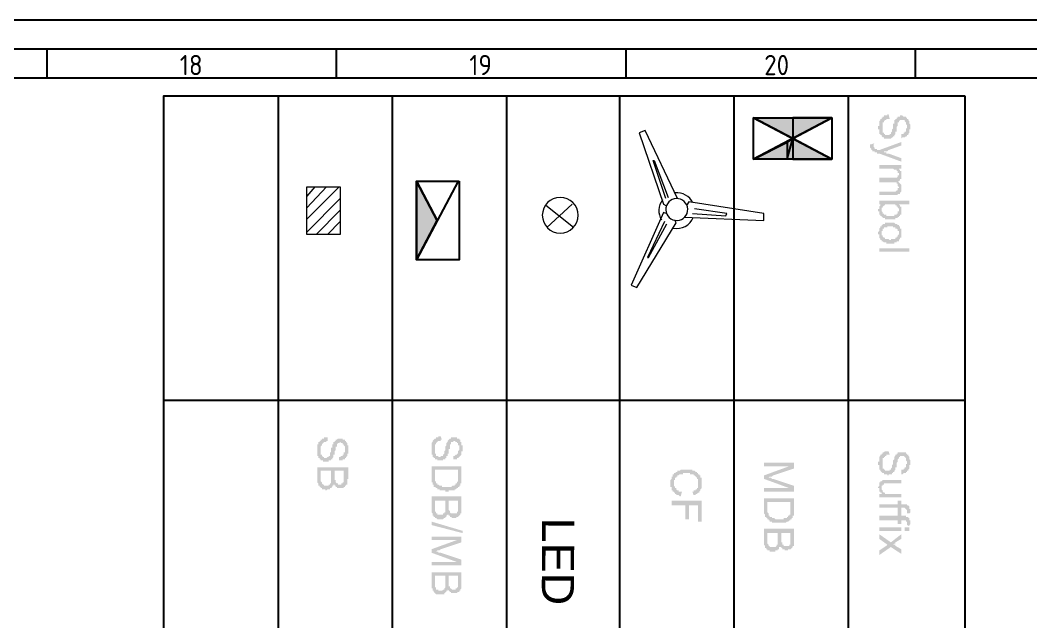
# Model space of a CAD drawing. Header units: millimetres. Extents: x 0 to 1189, y 5 to 846.
# Drawn here: x 839.9 to 1014.5, y 742 to 845.9 of the extents above; entities that cross this region are included whole.
import ezdxf

# ---------------------------------------------------------------- set-up
doc = ezdxf.new("R2010")
doc.units = ezdxf.units.MM
doc.header["$LTSCALE"] = 12
doc.layers.add('035', color=5, linetype='Continuous')
doc.layers.add('07', color=7, linetype='Continuous')
doc.styles.add('Arial$001H0', font='arial.ttf')
doc.styles.add('ISO Proportional', font='isocp.shx')

# ---------------------------------------------------------------- blocks, each defined once
blk = doc.blocks.new('IEC_border_a0')
at = {"layer": '035'}
for p, q in [((1189, 841), (0, 841)), ((844.5, 836), (844.5, 831)), ((894.5, 836), (894.5, 831)), ((944.5, 836), (944.5, 831)), ((994.5, 836), (994.5, 831))]:
    blk.add_line(p, q, dxfattribs=at)
blk.add_lwpolyline([(10, 10), (1179, 10), (1179, 831), (10, 831)], close=True, dxfattribs=at)
at = {"layer": '07'}
blk.add_lwpolyline([(5, 5), (1184, 5), (1184, 836), (5, 836)], close=True, dxfattribs=at)
at = {"layer": '035', "style": 'ISO Proportional'}
for s, p in [('18', (867.49, 831.5)), ('19', (917.49, 831.5)), ('20', (968.42, 831.5))]:
    blk.add_text(s, height=3.5, dxfattribs=at).set_placement(p)

msp = doc.modelspace()

# ---------------------------------------------------------------- hatches: boundary and pattern name
at = {"true_color": 0x000007}
h = msp.add_hatch(color=7, dxfattribs=at)
h.paths.add_polyline_path([(973.35, 829.08), (973.35, 825.49), (980.13, 829.08)])
h.paths.add_polyline_path([(973.35, 825.49), (980.13, 829.08), (973.35, 829.08)])
h.paths.add_polyline_path([(980.13, 829.08), (973.35, 829.08), (973.35, 825.49)])
h.paths.add_polyline_path([(973.35, 829.08), (973.35, 825.49), (966.57, 829.08)])
h.paths.add_polyline_path([(973.35, 825.49), (966.57, 829.08), (973.35, 829.08)])
h.paths.add_polyline_path([(966.57, 829.08), (973.35, 829.08), (973.35, 825.49)])
for points in [[(989.9, 829.68), (990.1, 828.88), (989.9, 828.88), (989.7, 828.88), (989.5, 828.88), (989.5, 828.68), (989.3, 828.68), (989.1, 828.48), (989.1, 828.28), (988.9, 828.28), (988.9, 828.08), (988.9, 827.88), (988.9, 827.68), (988.9, 827.48), (988.9, 827.28), (988.9, 827.08), (988.9, 826.89), (988.9, 826.69), (988.9, 826.49), (989.1, 826.49), (989.1, 826.29), (989.3, 826.29), (989.3, 826.09), (989.5, 826.09), (989.7, 826.09), (989.9, 826.09), (990.1, 826.09), (990.1, 826.29), (990.3, 826.29), (990.3, 826.49), (990.5, 826.69), (990.5, 826.89), (990.5, 827.08), (990.69, 827.28), (990.69, 827.48), (990.69, 827.68), (990.69, 827.88), (990.69, 828.08), (990.89, 828.08), (990.89, 828.28), (990.89, 828.48), (990.89, 828.68), (991.09, 828.68), (991.09, 828.88), (991.29, 828.88), (991.29, 829.08), (991.49, 829.08), (991.49, 829.28), (991.69, 829.28), (991.89, 829.28), (991.89, 829.48), (992.09, 829.48), (992.29, 829.48), (992.49, 829.28), (992.69, 829.28), (992.89, 829.28), (992.89, 829.08), (993.09, 829.08), (993.09, 828.88), (993.29, 828.88), (993.29, 828.68), (993.49, 828.48), (993.49, 828.28), (993.49, 828.08), (993.68, 827.88), (993.68, 827.68), (993.68, 827.48), (993.68, 827.28), (993.68, 827.08), (993.49, 827.08), (993.49, 826.89), (993.49, 826.69), (993.49, 826.49), (993.29, 826.29), (993.29, 826.09), (993.09, 826.09), (993.09, 825.89), (992.89, 825.89), (992.69, 825.69), (992.49, 825.69), (992.29, 825.69), (992.09, 825.49), (992.09, 826.29), (992.29, 826.29), (992.49, 826.29), (992.49, 826.49), (992.69, 826.49), (992.69, 826.69), (992.89, 826.69), (992.89, 826.89), (992.89, 827.08), (992.89, 827.28), (993.09, 827.28), (993.09, 827.48), (993.09, 827.68), (993.09, 827.88), (992.89, 827.88), (992.89, 828.08), (992.89, 828.28), (992.69, 828.48), (992.69, 828.68), (992.49, 828.68), (992.29, 828.68), (992.09, 828.68), (991.89, 828.68), (991.69, 828.48), (991.69, 828.28), (991.49, 828.28), (991.49, 828.08), (991.49, 827.88), (991.49, 827.68), (991.29, 827.48), (991.29, 827.28), (991.29, 827.08), (991.29, 826.89), (991.29, 826.69), (991.09, 826.69), (991.09, 826.49), (991.09, 826.29), (990.89, 826.09), (990.89, 825.89), (990.69, 825.89), (990.69, 825.69), (990.5, 825.69), (990.3, 825.49), (990.1, 825.49), (989.9, 825.49), (989.7, 825.49), (989.5, 825.49), (989.3, 825.49), (989.1, 825.49), (989.1, 825.69), (988.9, 825.69), (988.7, 825.89), (988.7, 826.09), (988.5, 826.09), (988.5, 826.29), (988.3, 826.29), (988.3, 826.49), (988.3, 826.69), (988.3, 826.89), (988.3, 827.08), (988.1, 827.08), (988.1, 827.28), (988.1, 827.48), (988.1, 827.68), (988.3, 827.68), (988.3, 827.88), (988.3, 828.08), (988.3, 828.28), (988.3, 828.48), (988.5, 828.68), (988.5, 828.88), (988.7, 828.88), (988.7, 829.08), (988.9, 829.08), (988.9, 829.28), (989.1, 829.28), (989.1, 829.48), (989.3, 829.48), (989.5, 829.48), (989.7, 829.48), (989.7, 829.68)], [(973.35, 825.49), (973.35, 821.9), (972.36, 821.9)], [(980.13, 821.9), (973.35, 825.49), (973.35, 821.9)], [(986.91, 824.49), (987.51, 824.69), (987.31, 824.49), (987.31, 824.29), (987.31, 824.09), (987.51, 823.9), (987.51, 823.7), (987.7, 823.7), (987.9, 823.7), (987.9, 823.5), (988.1, 823.5), (988.3, 823.5), (992.09, 824.89), (992.09, 824.29), (989.9, 823.5), (989.7, 823.3), (989.5, 823.3), (989.3, 823.3), (989.1, 823.3), (989.1, 823.1), (988.9, 823.1), (989.1, 823.1), (989.3, 823.1), (989.5, 823.1), (989.5, 822.9), (989.7, 822.9), (989.9, 822.9), (992.09, 822.1), (992.09, 821.5), (988.3, 822.9), (988.1, 822.9), (987.9, 822.9), (987.9, 823.1), (987.7, 823.1), (987.51, 823.1), (987.51, 823.3), (987.31, 823.3), (987.11, 823.3), (987.11, 823.5), (986.91, 823.5), (986.91, 823.7), (986.71, 823.9), (986.71, 824.09), (986.71, 824.29), (986.71, 824.49)], [(988.3, 820.91), (992.09, 820.91), (992.09, 820.31), (991.49, 820.31), (991.69, 820.31), (991.69, 820.11), (991.89, 820.11), (991.89, 819.91), (992.09, 819.91), (992.09, 819.71), (992.09, 819.51), (992.09, 819.31), (992.09, 819.11), (992.09, 818.91), (992.09, 818.71), (992.09, 818.51), (991.89, 818.51), (991.89, 818.31), (991.69, 818.11), (991.49, 818.11), (991.69, 817.91), (991.89, 817.72), (992.09, 817.52), (992.09, 817.32), (992.09, 817.12), (992.09, 816.92), (992.09, 816.72), (992.09, 816.52), (992.09, 816.32), (991.89, 816.12), (991.89, 815.92), (991.69, 815.92), (991.49, 815.92), (991.49, 815.72), (991.29, 815.72), (991.09, 815.72), (990.89, 815.72), (988.3, 815.72), (988.3, 816.32), (990.69, 816.32), (990.89, 816.32), (991.09, 816.32), (991.29, 816.52), (991.49, 816.52), (991.49, 816.72), (991.49, 816.92), (991.69, 816.92), (991.69, 817.12), (991.49, 817.32), (991.49, 817.52), (991.49, 817.72), (991.29, 817.72), (991.29, 817.91), (991.09, 817.91), (990.89, 817.91), (990.69, 817.91), (990.5, 817.91), (988.3, 817.91), (988.3, 818.71), (990.69, 818.71), (990.89, 818.71), (991.09, 818.71), (991.29, 818.71), (991.49, 818.91), (991.49, 819.11), (991.69, 819.11), (991.69, 819.31), (991.69, 819.51), (991.49, 819.51), (991.49, 819.71), (991.49, 819.91), (991.29, 819.91), (991.29, 820.11), (991.09, 820.11), (990.89, 820.11), (990.69, 820.31), (990.5, 820.31), (990.3, 820.31), (988.3, 820.31)], [(911.96, 811.34), (908.37, 818.11), (908.37, 804.56)], [(988.3, 806.55), (993.49, 806.55), (993.49, 805.95), (988.3, 805.95)], [(893.02, 773.86), (893.02, 773.26), (892.82, 773.26), (892.82, 773.06), (892.62, 773.06), (892.42, 773.06), (892.22, 772.86), (892.02, 772.67), (892.02, 772.47), (891.82, 772.27), (891.82, 772.07), (891.82, 771.87), (891.82, 771.67), (891.82, 771.47), (891.82, 771.27), (891.82, 771.07), (891.82, 770.87), (892.02, 770.87), (892.02, 770.67), (892.22, 770.47), (892.42, 770.47), (892.42, 770.27), (892.62, 770.27), (892.82, 770.27), (893.02, 770.47), (893.22, 770.47), (893.22, 770.67), (893.42, 770.67), (893.42, 770.87), (893.42, 771.07), (893.42, 771.27), (893.62, 771.27), (893.62, 771.47), (893.62, 771.67), (893.62, 771.87), (893.62, 772.07), (893.82, 772.07), (893.82, 772.27), (893.82, 772.47), (893.82, 772.67), (894.02, 772.67), (894.02, 772.86), (894.02, 773.06), (894.21, 773.06), (894.21, 773.26), (894.41, 773.26), (894.41, 773.46), (894.61, 773.46), (894.81, 773.66), (895.01, 773.66), (895.21, 773.66), (895.41, 773.66), (895.61, 773.66), (895.61, 773.46), (895.81, 773.46), (896.01, 773.46), (896.01, 773.26), (896.21, 773.26), (896.21, 773.06), (896.41, 772.86), (896.41, 772.67), (896.41, 772.47), (896.61, 772.47), (896.61, 772.27), (896.61, 772.07), (896.61, 771.87), (896.61, 771.67), (896.61, 771.47), (896.61, 771.27), (896.61, 771.07), (896.41, 771.07), (896.41, 770.87), (896.41, 770.67), (896.21, 770.47), (896.21, 770.27), (896.01, 770.27), (896.01, 770.07), (895.81, 770.07), (895.61, 770.07), (895.61, 769.87), (895.41, 769.87), (895.21, 769.87), (895.01, 769.87), (895.01, 770.47), (895.21, 770.47), (895.41, 770.67), (895.61, 770.67), (895.61, 770.87), (895.81, 770.87), (895.81, 771.07), (895.81, 771.27), (896.01, 771.27), (896.01, 771.47), (896.01, 771.67), (896.01, 771.87), (896.01, 772.07), (896.01, 772.27), (895.81, 772.47), (895.81, 772.67), (895.61, 772.67), (895.61, 772.86), (895.41, 772.86), (895.21, 773.06), (895.01, 772.86), (894.81, 772.86), (894.61, 772.67), (894.61, 772.47), (894.61, 772.27), (894.41, 772.27), (894.41, 772.07), (894.41, 771.87), (894.41, 771.67), (894.21, 771.47), (894.21, 771.27), (894.21, 771.07), (894.21, 770.87), (894.02, 770.87), (894.02, 770.67), (894.02, 770.47), (893.82, 770.27), (893.82, 770.07), (893.62, 770.07), (893.62, 769.87), (893.42, 769.87), (893.22, 769.87), (893.22, 769.68), (893.02, 769.68), (892.82, 769.68), (892.62, 769.68), (892.42, 769.68), (892.22, 769.68), (892.22, 769.87), (892.02, 769.87), (891.82, 769.87), (891.82, 770.07), (891.62, 770.07), (891.62, 770.27), (891.42, 770.27), (891.42, 770.47), (891.42, 770.67), (891.22, 770.67), (891.22, 770.87), (891.22, 771.07), (891.22, 771.27), (891.22, 771.47), (891.22, 771.67), (891.22, 771.87), (891.22, 772.07), (891.22, 772.27), (891.22, 772.47), (891.22, 772.67), (891.42, 772.67), (891.42, 772.86), (891.42, 773.06), (891.62, 773.06), (891.62, 773.26), (891.82, 773.26), (891.82, 773.46), (892.02, 773.46), (892.02, 773.66), (892.22, 773.66), (892.42, 773.66), (892.42, 773.86), (892.62, 773.86), (892.82, 773.86)], [(912.55, 774.06), (912.75, 773.46), (912.55, 773.46), (912.55, 773.26), (912.35, 773.26), (912.16, 773.26), (911.96, 773.06), (911.76, 772.86), (911.76, 772.67), (911.56, 772.67), (911.56, 772.47), (911.56, 772.27), (911.56, 772.07), (911.56, 771.87), (911.56, 771.67), (911.56, 771.47), (911.56, 771.27), (911.56, 771.07), (911.76, 771.07), (911.76, 770.87), (911.76, 770.67), (911.96, 770.67), (912.16, 770.67), (912.16, 770.47), (912.35, 770.47), (912.55, 770.47), (912.55, 770.67), (912.75, 770.67), (912.95, 770.67), (912.95, 770.87), (913.15, 771.07), (913.15, 771.27), (913.15, 771.47), (913.35, 771.67), (913.35, 771.87), (913.35, 772.07), (913.35, 772.27), (913.55, 772.47), (913.55, 772.67), (913.55, 772.86), (913.75, 773.06), (913.75, 773.26), (913.95, 773.46), (914.15, 773.66), (914.35, 773.66), (914.35, 773.86), (914.55, 773.86), (914.75, 773.86), (914.95, 773.86), (915.15, 773.86), (915.34, 773.86), (915.34, 773.66), (915.54, 773.66), (915.74, 773.66), (915.74, 773.46), (915.94, 773.46), (915.94, 773.26), (915.94, 773.06), (916.14, 773.06), (916.14, 772.86), (916.14, 772.67), (916.14, 772.47), (916.34, 772.47), (916.34, 772.27), (916.34, 772.07), (916.34, 771.87), (916.34, 771.67), (916.34, 771.47), (916.14, 771.47), (916.14, 771.27), (916.14, 771.07), (916.14, 770.87), (915.94, 770.67), (915.74, 770.47), (915.54, 770.27), (915.34, 770.27), (915.34, 770.07), (915.15, 770.07), (914.95, 770.07), (914.75, 770.07), (914.75, 770.67), (914.95, 770.67), (915.15, 770.87), (915.34, 770.87), (915.34, 771.07), (915.54, 771.07), (915.54, 771.27), (915.54, 771.47), (915.74, 771.67), (915.74, 771.87), (915.74, 772.07), (915.74, 772.27), (915.74, 772.47), (915.54, 772.47), (915.54, 772.67), (915.54, 772.86), (915.34, 772.86), (915.34, 773.06), (915.15, 773.06), (914.95, 773.26), (914.75, 773.26), (914.75, 773.06), (914.55, 773.06), (914.35, 773.06), (914.35, 772.86), (914.35, 772.67), (914.15, 772.67), (914.15, 772.47), (914.15, 772.27), (914.15, 772.07), (914.15, 771.87), (913.95, 771.87), (913.95, 771.67), (913.95, 771.47), (913.95, 771.27), (913.95, 771.07), (913.75, 771.07), (913.75, 770.87), (913.75, 770.67), (913.55, 770.67), (913.55, 770.47), (913.55, 770.27), (913.35, 770.27), (913.35, 770.07), (913.15, 770.07), (912.95, 770.07), (912.95, 769.87), (912.75, 769.87), (912.55, 769.87), (912.35, 769.87), (912.16, 769.87), (911.96, 769.87), (911.96, 770.07), (911.76, 770.07), (911.56, 770.07), (911.56, 770.27), (911.36, 770.27), (911.36, 770.47), (911.16, 770.47), (911.16, 770.67), (911.16, 770.87), (910.96, 770.87), (910.96, 771.07), (910.96, 771.27), (910.96, 771.47), (910.96, 771.67), (910.96, 771.87), (910.96, 772.07), (910.96, 772.27), (910.96, 772.47), (910.96, 772.67), (910.96, 772.86), (911.16, 773.06), (911.16, 773.26), (911.36, 773.46), (911.56, 773.66), (911.76, 773.66), (911.76, 773.86), (911.96, 773.86), (912.16, 773.86), (912.16, 774.06), (912.35, 774.06)], [(989.9, 771.47), (990.1, 770.87), (989.9, 770.87), (989.7, 770.87), (989.5, 770.87), (989.5, 770.67), (989.3, 770.67), (989.3, 770.47), (989.1, 770.47), (989.1, 770.27), (988.9, 770.27), (988.9, 770.07), (988.9, 769.87), (988.9, 769.68), (988.9, 769.48), (988.9, 769.28), (988.9, 769.08), (988.9, 768.88), (988.9, 768.68), (988.9, 768.48), (989.1, 768.48), (989.1, 768.28), (989.3, 768.28), (989.3, 768.08), (989.5, 768.08), (989.7, 768.08), (989.9, 768.08), (990.1, 768.08), (990.1, 768.28), (990.3, 768.28), (990.3, 768.48), (990.5, 768.68), (990.5, 768.88), (990.5, 769.08), (990.69, 769.28), (990.69, 769.48), (990.69, 769.68), (990.69, 769.87), (990.89, 770.07), (990.89, 770.27), (990.89, 770.47), (991.09, 770.67), (991.09, 770.87), (991.29, 770.87), (991.29, 771.07), (991.49, 771.07), (991.49, 771.27), (991.69, 771.27), (991.89, 771.27), (992.09, 771.27), (992.29, 771.27), (992.49, 771.27), (992.69, 771.27), (992.89, 771.27), (992.89, 771.07), (993.09, 771.07), (993.09, 770.87), (993.29, 770.87), (993.29, 770.67), (993.49, 770.47), (993.49, 770.27), (993.49, 770.07), (993.68, 769.87), (993.68, 769.68), (993.68, 769.48), (993.68, 769.28), (993.68, 769.08), (993.49, 769.08), (993.49, 768.88), (993.49, 768.68), (993.49, 768.48), (993.29, 768.28), (993.29, 768.08), (993.09, 768.08), (993.09, 767.88), (992.89, 767.88), (992.89, 767.68), (992.69, 767.68), (992.49, 767.68), (992.29, 767.48), (992.09, 767.48), (992.09, 768.28), (992.29, 768.28), (992.49, 768.28), (992.49, 768.48), (992.69, 768.48), (992.69, 768.68), (992.89, 768.68), (992.89, 768.88), (992.89, 769.08), (992.89, 769.28), (993.09, 769.28), (993.09, 769.48), (993.09, 769.68), (992.89, 769.87), (992.89, 770.07), (992.89, 770.27), (992.69, 770.47), (992.49, 770.67), (992.29, 770.67), (992.09, 770.67), (991.89, 770.67), (991.89, 770.47), (991.69, 770.47), (991.69, 770.27), (991.49, 770.07), (991.49, 769.87), (991.49, 769.68), (991.29, 769.48), (991.29, 769.28), (991.29, 769.08), (991.29, 768.88), (991.29, 768.68), (991.09, 768.68), (991.09, 768.48), (991.09, 768.28), (990.89, 768.08), (990.89, 767.88), (990.69, 767.88), (990.69, 767.68), (990.5, 767.68), (990.5, 767.48), (990.3, 767.48), (990.1, 767.48), (989.9, 767.48), (989.9, 767.28), (989.7, 767.28), (989.7, 767.48), (989.5, 767.48), (989.3, 767.48), (989.1, 767.48), (989.1, 767.68), (988.9, 767.68), (988.7, 767.88), (988.5, 768.08), (988.5, 768.28), (988.3, 768.28), (988.3, 768.48), (988.3, 768.68), (988.3, 768.88), (988.3, 769.08), (988.1, 769.08), (988.1, 769.28), (988.1, 769.48), (988.1, 769.68), (988.3, 769.68), (988.3, 769.87), (988.3, 770.07), (988.3, 770.27), (988.3, 770.47), (988.5, 770.67), (988.5, 770.87), (988.7, 770.87), (988.7, 771.07), (988.9, 771.07), (988.9, 771.27), (989.1, 771.27), (989.3, 771.47), (989.5, 771.47), (989.7, 771.47)], [(954.22, 764.49), (954.02, 763.7), (953.82, 763.7), (953.62, 763.89), (953.42, 763.89), (953.22, 763.89), (953.22, 764.09), (953.02, 764.09), (953.02, 764.29), (952.82, 764.29), (952.82, 764.49), (952.62, 764.49), (952.62, 764.69), (952.42, 764.69), (952.42, 764.89), (952.42, 765.09), (952.42, 765.29), (952.22, 765.29), (952.22, 765.49), (952.22, 765.69), (952.22, 765.89), (952.22, 766.09), (952.22, 766.29), (952.22, 766.49), (952.42, 766.69), (952.42, 766.88), (952.42, 767.08), (952.62, 767.08), (952.62, 767.28), (952.62, 767.48), (952.82, 767.48), (952.82, 767.68), (953.02, 767.68), (953.22, 767.88), (953.42, 767.88), (953.42, 768.08), (953.62, 768.08), (953.82, 768.08), (954.02, 768.28), (954.22, 768.28), (954.41, 768.28), (954.61, 768.28), (954.81, 768.28), (955.01, 768.28), (955.21, 768.28), (955.41, 768.28), (955.61, 768.28), (955.81, 768.28), (956.01, 768.28), (956.01, 768.08), (956.21, 768.08), (956.41, 768.08), (956.61, 767.88), (956.81, 767.88), (956.81, 767.68), (957.01, 767.68), (957.01, 767.48), (957.21, 767.48), (957.21, 767.28), (957.41, 767.28), (957.41, 767.08), (957.41, 766.88), (957.6, 766.88), (957.6, 766.69), (957.6, 766.49), (957.6, 766.29), (957.6, 766.09), (957.6, 765.89), (957.6, 765.69), (957.6, 765.49), (957.6, 765.29), (957.6, 765.09), (957.41, 764.89), (957.41, 764.69), (957.21, 764.49), (957.21, 764.29), (957.01, 764.29), (956.81, 764.09), (956.61, 764.09), (956.61, 763.89), (956.41, 763.89), (956.21, 763.89), (956.01, 764.49), (956.21, 764.49), (956.21, 764.69), (956.41, 764.69), (956.61, 764.69), (956.61, 764.89), (956.81, 764.89), (956.81, 765.09), (957.01, 765.09), (957.01, 765.29), (957.01, 765.49), (957.01, 765.69), (957.01, 765.89), (957.01, 766.09), (957.01, 766.29), (957.01, 766.49), (957.01, 766.69), (956.81, 766.69), (956.81, 766.88), (956.61, 767.08), (956.41, 767.28), (956.21, 767.28), (956.21, 767.48), (956.01, 767.48), (955.81, 767.48), (955.61, 767.48), (955.61, 767.68), (955.41, 767.68), (955.21, 767.68), (955.01, 767.68), (954.81, 767.68), (954.61, 767.68), (954.41, 767.68), (954.41, 767.48), (954.22, 767.48), (954.02, 767.48), (953.82, 767.48), (953.62, 767.28), (953.42, 767.28), (953.42, 767.08), (953.22, 767.08), (953.22, 766.88), (953.02, 766.88), (953.02, 766.69), (953.02, 766.49), (952.82, 766.49), (952.82, 766.29), (952.82, 766.09), (952.82, 765.89), (952.82, 765.69), (952.82, 765.49), (953.02, 765.29), (953.02, 765.09), (953.22, 765.09), (953.22, 764.89), (953.42, 764.69), (953.62, 764.69), (953.62, 764.49), (953.82, 764.49), (954.02, 764.49)], [(968.37, 769.48), (973.55, 769.48), (973.55, 768.48), (969.96, 767.28), (969.76, 767.08), (969.56, 767.08), (969.37, 767.08), (969.17, 766.88), (969.37, 766.88), (969.56, 766.88), (969.76, 766.69), (969.96, 766.69), (973.55, 765.49), (973.55, 764.49), (968.37, 764.49), (968.37, 765.09), (972.75, 765.09), (968.37, 766.69), (968.37, 767.28), (972.75, 768.88), (968.37, 768.88)], [(988.3, 764.09), (988.9, 764.09), (988.7, 764.09), (988.7, 764.29), (988.5, 764.29), (988.5, 764.49), (988.3, 764.49), (988.3, 764.69), (988.3, 764.89), (988.3, 765.09), (988.1, 765.09), (988.1, 765.29), (988.3, 765.49), (988.3, 765.69), (988.3, 765.89), (988.3, 766.09), (988.5, 766.09), (988.5, 766.29), (988.7, 766.29), (988.9, 766.49), (989.1, 766.49), (989.3, 766.49), (989.5, 766.49), (989.7, 766.49), (992.09, 766.49), (992.09, 765.89), (989.9, 765.89), (989.7, 765.89), (989.5, 765.89), (989.3, 765.89), (989.1, 765.89), (989.1, 765.69), (988.9, 765.69), (988.9, 765.49), (988.7, 765.49), (988.7, 765.29), (988.7, 765.09), (988.7, 764.89), (988.9, 764.69), (988.9, 764.49), (989.1, 764.29), (989.3, 764.29), (989.3, 764.09), (989.5, 764.09), (989.7, 764.09), (989.9, 764.09), (990.1, 764.09), (992.09, 764.09), (992.09, 763.5), (988.3, 763.5)], [(952.42, 762.9), (957.6, 762.9), (957.6, 759.31), (957.01, 759.31), (957.01, 762.1), (955.41, 762.1), (955.41, 759.71), (954.81, 759.71), (954.81, 762.1), (952.42, 762.1)], [(988.3, 762.3), (991.49, 762.3), (991.49, 762.9), (992.09, 762.9), (992.09, 762.3), (992.49, 762.3), (992.69, 762.3), (992.89, 762.3), (993.09, 762.3), (993.09, 762.1), (993.29, 762.1), (993.49, 761.9), (993.49, 761.7), (993.49, 761.5), (993.68, 761.5), (993.68, 761.3), (993.68, 761.1), (993.68, 760.9), (993.49, 760.71), (993.09, 760.71), (993.09, 760.9), (993.09, 761.1), (993.09, 761.3), (992.89, 761.5), (992.69, 761.7), (992.49, 761.7), (992.09, 761.7), (992.09, 760.9), (991.49, 760.9), (991.49, 761.7), (988.3, 761.7)], [(910.96, 759.31), (916.34, 757.71), (916.34, 757.32), (910.96, 758.71)], [(988.3, 760.31), (991.49, 760.31), (991.49, 760.9), (992.09, 760.9), (992.09, 760.31), (992.49, 760.31), (992.69, 760.31), (992.89, 760.31), (992.89, 760.11), (993.09, 760.11), (993.29, 760.11), (993.29, 759.91), (993.49, 759.91), (993.49, 759.71), (993.49, 759.51), (993.68, 759.51), (993.68, 759.31), (993.68, 759.11), (993.68, 758.91), (993.49, 758.71), (993.49, 758.51), (993.09, 758.71), (993.09, 758.91), (993.09, 759.11), (993.09, 759.31), (992.89, 759.31), (992.89, 759.51), (992.69, 759.51), (992.49, 759.51), (992.09, 759.51), (992.09, 758.91), (991.49, 758.91), (991.49, 759.51), (988.3, 759.51)], [(910.96, 756.72), (916.14, 756.72), (916.14, 755.72), (912.55, 754.53), (912.35, 754.33), (912.16, 754.33), (911.96, 754.33), (911.76, 754.13), (911.96, 754.13), (912.16, 754.13), (912.16, 753.93), (912.35, 753.93), (912.55, 753.93), (916.14, 752.73), (916.14, 751.73), (910.96, 751.73), (910.96, 752.33), (915.34, 752.33), (910.96, 753.93), (910.96, 754.53), (915.34, 756.12), (910.96, 756.12)], [(988.3, 757.12), (990.3, 755.72), (992.09, 757.12), (992.09, 756.32), (991.09, 755.72), (991.09, 755.52), (990.89, 755.52), (990.69, 755.32), (990.89, 755.32), (991.09, 755.32), (991.09, 755.12), (992.09, 754.53), (992.09, 753.73), (990.3, 754.92), (988.3, 753.53), (988.3, 754.33), (989.5, 755.12), (989.7, 755.32), (988.3, 756.32)]]:
    msp.add_hatch(color=7, dxfattribs=at).paths.add_polyline_path(points)
h = msp.add_hatch(color=7, dxfattribs=at)
h.paths.add_polyline_path([(973.35, 825.49), (972.36, 824.89), (972.36, 821.9)])
h.paths.add_polyline_path([(972.36, 824.89), (972.36, 821.9), (966.57, 821.9)])
h = msp.add_hatch(color=7, dxfattribs=at)
h.paths.add_polyline_path([(988.3, 814.13), (988.3, 814.73), (993.49, 814.73), (993.49, 814.13), (991.69, 814.13), (991.89, 813.93), (991.89, 813.73), (992.09, 813.73), (992.09, 813.53), (992.09, 813.33), (992.09, 813.13), (992.09, 812.93), (992.09, 812.73), (992.09, 812.53), (992.09, 812.33), (991.89, 812.33), (991.89, 812.13), (991.69, 812.13), (991.69, 811.93), (991.49, 811.93), (991.49, 811.74), (991.29, 811.74), (991.09, 811.74), (991.09, 811.54), (990.89, 811.54), (990.69, 811.54), (990.5, 811.54), (990.3, 811.54), (990.1, 811.54), (989.9, 811.54), (989.7, 811.54), (989.5, 811.54), (989.3, 811.54), (989.3, 811.74), (989.1, 811.74), (988.9, 811.74), (988.9, 811.93), (988.7, 811.93), (988.7, 812.13), (988.5, 812.13), (988.5, 812.33), (988.3, 812.33), (988.3, 812.53), (988.3, 812.73), (988.3, 812.93), (988.1, 812.93), (988.1, 813.13), (988.1, 813.33), (988.3, 813.33), (988.3, 813.53), (988.3, 813.73), (988.5, 813.93), (988.5, 814.13), (988.7, 814.13)])
h.paths.add_polyline_path([(990.3, 814.13), (990.1, 814.13), (989.9, 814.13), (989.7, 814.13), (989.5, 814.13), (989.3, 814.13), (989.3, 813.93), (989.1, 813.93), (988.9, 813.73), (988.9, 813.53), (988.7, 813.53), (988.7, 813.33), (988.7, 813.13), (988.7, 812.93), (988.9, 812.73), (988.9, 812.53), (989.1, 812.53), (989.1, 812.33), (989.3, 812.33), (989.5, 812.33), (989.5, 812.13), (989.7, 812.13), (989.9, 812.13), (990.1, 812.13), (990.3, 812.13), (990.5, 812.13), (990.69, 812.13), (990.89, 812.13), (990.89, 812.33), (991.09, 812.33), (991.29, 812.33), (991.29, 812.53), (991.49, 812.53), (991.49, 812.73), (991.49, 812.93), (991.69, 812.93), (991.69, 813.13), (991.69, 813.33), (991.49, 813.53), (991.49, 813.73), (991.29, 813.73), (991.29, 813.93), (991.09, 813.93), (991.09, 814.13), (990.89, 814.13), (990.69, 814.13), (990.5, 814.13)])
h = msp.add_hatch(color=7, dxfattribs=at)
h.paths.add_polyline_path([(990.1, 810.94), (990.3, 810.94), (990.5, 810.94), (990.69, 810.94), (990.89, 810.94), (991.09, 810.74), (991.29, 810.74), (991.49, 810.54), (991.69, 810.54), (991.69, 810.34), (991.89, 810.34), (991.89, 810.14), (991.89, 809.94), (992.09, 809.94), (992.09, 809.74), (992.09, 809.54), (992.09, 809.34), (992.09, 809.14), (992.09, 808.94), (992.09, 808.75), (992.09, 808.55), (992.09, 808.35), (991.89, 808.35), (991.89, 808.15), (991.69, 807.95), (991.69, 807.75), (991.49, 807.75), (991.29, 807.75), (991.29, 807.55), (991.09, 807.55), (990.89, 807.55), (990.89, 807.35), (990.69, 807.35), (990.5, 807.35), (990.3, 807.35), (990.1, 807.35), (989.9, 807.35), (989.7, 807.35), (989.5, 807.35), (989.5, 807.55), (989.3, 807.55), (989.1, 807.55), (988.9, 807.75), (988.7, 807.75), (988.7, 807.95), (988.5, 807.95), (988.5, 808.15), (988.3, 808.35), (988.3, 808.55), (988.3, 808.75), (988.3, 808.94), (988.1, 808.94), (988.1, 809.14), (988.1, 809.34), (988.3, 809.54), (988.3, 809.74), (988.3, 809.94), (988.5, 810.14), (988.5, 810.34), (988.7, 810.34), (988.7, 810.54), (988.9, 810.54), (988.9, 810.74), (989.1, 810.74), (989.3, 810.74), (989.3, 810.94), (989.5, 810.94), (989.7, 810.94), (989.9, 810.94)])
h.paths.add_polyline_path([(990.1, 810.34), (989.9, 810.34), (989.7, 810.34), (989.7, 810.14), (989.5, 810.14), (989.3, 810.14), (989.1, 810.14), (989.1, 809.94), (988.9, 809.94), (988.9, 809.74), (988.9, 809.54), (988.7, 809.54), (988.7, 809.34), (988.7, 809.14), (988.7, 808.94), (988.7, 808.75), (988.9, 808.75), (988.9, 808.55), (989.1, 808.35), (989.3, 808.35), (989.3, 808.15), (989.5, 808.15), (989.7, 808.15), (989.9, 808.15), (990.1, 807.95), (990.3, 807.95), (990.3, 808.15), (990.5, 808.15), (990.69, 808.15), (990.89, 808.15), (991.09, 808.15), (991.09, 808.35), (991.29, 808.35), (991.29, 808.55), (991.49, 808.55), (991.49, 808.75), (991.69, 808.94), (991.69, 809.14), (991.69, 809.34), (991.69, 809.54), (991.49, 809.54), (991.49, 809.74), (991.29, 809.94), (991.09, 809.94), (991.09, 810.14), (990.89, 810.14), (990.69, 810.14), (990.69, 810.34), (990.5, 810.34), (990.3, 810.34)])
h = msp.add_hatch(color=7, dxfattribs=at)
h.paths.add_polyline_path([(891.22, 768.68), (896.61, 768.68), (896.61, 766.69), (896.41, 766.69), (896.41, 766.49), (896.41, 766.29), (896.41, 766.09), (896.41, 765.89), (896.41, 765.69), (896.21, 765.69), (896.21, 765.49), (896.01, 765.49), (896.01, 765.29), (895.81, 765.29), (895.81, 765.09), (895.61, 765.09), (895.41, 765.09), (895.21, 765.09), (895.01, 765.09), (894.81, 765.09), (894.61, 765.09), (894.61, 765.29), (894.41, 765.29), (894.41, 765.49), (894.21, 765.49), (894.21, 765.69), (894.02, 765.69), (894.02, 765.49), (893.82, 765.49), (893.82, 765.29), (893.62, 765.09), (893.42, 765.09), (893.42, 764.89), (893.22, 764.89), (893.02, 764.89), (892.82, 764.69), (892.62, 764.69), (892.62, 764.89), (892.42, 764.89), (892.22, 764.89), (892.02, 764.89), (892.02, 765.09), (891.82, 765.09), (891.82, 765.29), (891.62, 765.29), (891.62, 765.49), (891.42, 765.49), (891.42, 765.69), (891.42, 765.89), (891.22, 766.09), (891.22, 766.29), (891.22, 766.49), (891.22, 766.69)])
h.paths.add_polyline_path([(894.21, 768.08), (894.21, 766.88), (894.21, 766.69), (894.21, 766.49), (894.41, 766.49), (894.41, 766.29), (894.41, 766.09), (894.61, 765.89), (894.81, 765.89), (894.81, 765.69), (895.01, 765.69), (895.21, 765.69), (895.41, 765.69), (895.41, 765.89), (895.61, 765.89), (895.61, 766.09), (895.81, 766.09), (895.81, 766.29), (895.81, 766.49), (895.81, 766.69), (895.81, 766.88), (895.81, 767.08), (895.81, 768.08)])
h.paths.add_polyline_path([(891.82, 768.08), (891.82, 766.69), (891.82, 766.49), (891.82, 766.29), (892.02, 766.09), (892.02, 765.89), (892.22, 765.69), (892.42, 765.69), (892.42, 765.49), (892.62, 765.49), (892.82, 765.49), (893.02, 765.49), (893.22, 765.49), (893.22, 765.69), (893.42, 765.69), (893.42, 765.89), (893.62, 765.89), (893.62, 766.09), (893.62, 766.29), (893.62, 766.49), (893.62, 766.69), (893.62, 766.88), (893.62, 768.08)])
h = msp.add_hatch(color=7, dxfattribs=at)
h.paths.add_polyline_path([(910.96, 768.88), (916.14, 768.88), (916.14, 767.08), (916.14, 766.88), (916.14, 766.69), (916.14, 766.49), (916.14, 766.29), (916.14, 766.09), (916.14, 765.89), (915.94, 765.89), (915.94, 765.69), (915.94, 765.49), (915.74, 765.49), (915.74, 765.29), (915.54, 765.29), (915.54, 765.09), (915.34, 765.09), (915.15, 764.89), (914.95, 764.89), (914.95, 764.69), (914.75, 764.69), (914.55, 764.69), (914.35, 764.69), (914.15, 764.69), (913.95, 764.69), (913.95, 764.49), (913.75, 764.49), (913.55, 764.49), (913.35, 764.49), (913.35, 764.69), (913.15, 764.69), (912.95, 764.69), (912.75, 764.69), (912.55, 764.69), (912.35, 764.69), (912.35, 764.89), (912.16, 764.89), (911.96, 764.89), (911.96, 765.09), (911.76, 765.09), (911.56, 765.29), (911.36, 765.29), (911.36, 765.49), (911.36, 765.69), (911.16, 765.69), (911.16, 765.89), (911.16, 766.09), (910.96, 766.09), (910.96, 766.29), (910.96, 766.49), (910.96, 766.69), (910.96, 766.88), (910.96, 767.08)])
h.paths.add_polyline_path([(911.56, 768.28), (911.56, 767.08), (911.56, 766.88), (911.56, 766.69), (911.56, 766.49), (911.56, 766.29), (911.76, 766.29), (911.76, 766.09), (911.76, 765.89), (911.96, 765.89), (911.96, 765.69), (912.16, 765.69), (912.35, 765.49), (912.55, 765.49), (912.75, 765.49), (912.75, 765.29), (912.95, 765.29), (913.15, 765.29), (913.35, 765.29), (913.55, 765.29), (913.75, 765.29), (913.95, 765.29), (914.15, 765.29), (914.35, 765.29), (914.55, 765.49), (914.75, 765.49), (914.95, 765.49), (914.95, 765.69), (915.15, 765.69), (915.15, 765.89), (915.34, 765.89), (915.34, 766.09), (915.54, 766.29), (915.54, 766.49), (915.54, 766.69), (915.54, 766.88), (915.54, 767.08), (915.54, 768.28)])
h = msp.add_hatch(color=7, dxfattribs=at)
h.paths.add_polyline_path([(910.96, 763.7), (916.14, 763.7), (916.14, 761.7), (916.14, 761.5), (916.14, 761.3), (916.14, 761.1), (916.14, 760.9), (916.14, 760.71), (915.94, 760.71), (915.94, 760.51), (915.74, 760.31), (915.54, 760.11), (915.34, 760.11), (915.15, 759.91), (914.95, 759.91), (914.75, 759.91), (914.55, 759.91), (914.35, 760.11), (914.15, 760.11), (914.15, 760.31), (913.95, 760.31), (913.95, 760.51), (913.75, 760.51), (913.75, 760.71), (913.75, 760.51), (913.55, 760.31), (913.55, 760.11), (913.35, 760.11), (913.35, 759.91), (913.15, 759.91), (912.95, 759.71), (912.75, 759.71), (912.55, 759.71), (912.35, 759.71), (912.16, 759.71), (911.96, 759.71), (911.76, 759.91), (911.56, 759.91), (911.56, 760.11), (911.36, 760.11), (911.36, 760.31), (911.16, 760.31), (911.16, 760.51), (911.16, 760.71), (910.96, 760.9), (910.96, 761.1), (910.96, 761.3), (910.96, 761.5), (910.96, 761.7)])
h.paths.add_polyline_path([(913.95, 762.9), (913.95, 761.9), (913.95, 761.7), (913.95, 761.5), (913.95, 761.3), (914.15, 761.1), (914.15, 760.9), (914.35, 760.71), (914.55, 760.71), (914.75, 760.71), (914.95, 760.71), (915.15, 760.71), (915.34, 760.71), (915.34, 760.9), (915.54, 761.1), (915.54, 761.3), (915.54, 761.5), (915.54, 761.7), (915.54, 761.9), (915.54, 762.9)])
h.paths.add_polyline_path([(911.56, 762.9), (911.56, 761.7), (911.56, 761.5), (911.56, 761.3), (911.56, 761.1), (911.76, 760.9), (911.76, 760.71), (911.96, 760.71), (911.96, 760.51), (912.16, 760.51), (912.35, 760.51), (912.55, 760.51), (912.75, 760.51), (912.95, 760.51), (912.95, 760.71), (913.15, 760.71), (913.15, 760.9), (913.35, 760.9), (913.35, 761.1), (913.35, 761.3), (913.35, 761.5), (913.35, 761.7), (913.35, 762.9)])
h = msp.add_hatch(color=7, dxfattribs=at)
h.paths.add_polyline_path([(968.37, 763.3), (973.55, 763.3), (973.55, 761.5), (973.55, 761.3), (973.55, 761.1), (973.55, 760.9), (973.55, 760.71), (973.55, 760.51), (973.55, 760.31), (973.35, 760.31), (973.35, 760.11), (973.35, 759.91), (973.15, 759.91), (973.15, 759.71), (972.95, 759.71), (972.95, 759.51), (972.75, 759.51), (972.55, 759.31), (972.36, 759.31), (972.16, 759.11), (971.96, 759.11), (971.76, 759.11), (971.56, 759.11), (971.36, 759.11), (971.16, 759.11), (970.96, 759.11), (970.76, 759.11), (970.56, 759.11), (970.36, 759.11), (970.16, 759.11), (969.96, 759.11), (969.76, 759.11), (969.76, 759.31), (969.56, 759.31), (969.37, 759.31), (969.37, 759.51), (969.17, 759.51), (969.17, 759.71), (968.97, 759.71), (968.97, 759.91), (968.77, 759.91), (968.77, 760.11), (968.57, 760.11), (968.57, 760.31), (968.57, 760.51), (968.37, 760.71), (968.37, 760.9), (968.37, 761.1), (968.37, 761.3), (968.37, 761.5)])
h.paths.add_polyline_path([(968.97, 762.7), (968.97, 761.5), (968.97, 761.3), (968.97, 761.1), (968.97, 760.9), (969.17, 760.71), (969.17, 760.51), (969.17, 760.31), (969.37, 760.31), (969.37, 760.11), (969.56, 760.11), (969.76, 760.11), (969.76, 759.91), (969.96, 759.91), (970.16, 759.91), (970.36, 759.71), (970.56, 759.71), (970.76, 759.71), (970.96, 759.71), (971.16, 759.71), (971.36, 759.71), (971.56, 759.71), (971.76, 759.71), (971.76, 759.91), (971.96, 759.91), (972.16, 759.91), (972.36, 759.91), (972.36, 760.11), (972.55, 760.11), (972.55, 760.31), (972.75, 760.31), (972.75, 760.51), (972.95, 760.51), (972.95, 760.71), (972.95, 760.9), (972.95, 761.1), (972.95, 761.3), (972.95, 761.5), (972.95, 762.7)])
h = msp.add_hatch(color=7, dxfattribs=at)
h.paths.add_polyline_path([(968.37, 758.11), (973.55, 758.11), (973.55, 756.12), (973.55, 755.92), (973.55, 755.72), (973.55, 755.52), (973.55, 755.32), (973.55, 755.12), (973.35, 755.12), (973.35, 754.92), (973.15, 754.72), (972.95, 754.53), (972.75, 754.53), (972.55, 754.53), (972.55, 754.33), (972.36, 754.33), (972.16, 754.33), (971.96, 754.33), (971.96, 754.53), (971.76, 754.53), (971.56, 754.53), (971.56, 754.72), (971.36, 754.72), (971.36, 754.92), (971.16, 754.92), (971.16, 755.12), (971.16, 754.92), (970.96, 754.92), (970.96, 754.72), (970.96, 754.53), (970.76, 754.53), (970.76, 754.33), (970.56, 754.33), (970.36, 754.33), (970.36, 754.13), (970.16, 754.13), (969.96, 754.13), (969.76, 754.13), (969.56, 754.13), (969.37, 754.13), (969.37, 754.33), (969.17, 754.33), (968.97, 754.33), (968.97, 754.53), (968.77, 754.53), (968.77, 754.72), (968.57, 754.72), (968.57, 754.92), (968.57, 755.12), (968.37, 755.32), (968.37, 755.52), (968.37, 755.72), (968.37, 755.92), (968.37, 756.12)])
h.paths.add_polyline_path([(971.36, 757.32), (971.36, 756.32), (971.36, 756.12), (971.36, 755.92), (971.36, 755.72), (971.56, 755.72), (971.56, 755.52), (971.56, 755.32), (971.76, 755.32), (971.76, 755.12), (971.96, 755.12), (972.16, 755.12), (972.36, 755.12), (972.55, 755.12), (972.75, 755.12), (972.75, 755.32), (972.95, 755.32), (972.95, 755.52), (972.95, 755.72), (972.95, 755.92), (972.95, 756.12), (972.95, 756.32), (972.95, 757.32)])
h.paths.add_polyline_path([(968.97, 757.32), (968.97, 756.12), (968.97, 755.92), (968.97, 755.72), (968.97, 755.52), (969.17, 755.32), (969.17, 755.12), (969.37, 755.12), (969.37, 754.92), (969.56, 754.92), (969.76, 754.92), (969.96, 754.92), (970.16, 754.92), (970.36, 754.92), (970.56, 755.12), (970.56, 755.32), (970.76, 755.32), (970.76, 755.52), (970.76, 755.72), (970.76, 755.92), (970.76, 756.12), (970.76, 757.32)])
h = msp.add_hatch(color=7, dxfattribs=at)
h.paths.add_polyline_path([(992.69, 758.31), (993.49, 758.31), (993.49, 757.71), (992.69, 757.71)])
h.paths.add_polyline_path([(988.3, 758.31), (992.09, 758.31), (992.09, 757.71), (988.3, 757.71)])
h = msp.add_hatch(color=7, dxfattribs=at)
h.paths.add_polyline_path([(910.96, 750.54), (916.14, 750.54), (916.14, 748.74), (916.14, 748.55), (916.14, 748.35), (916.14, 748.15), (916.14, 747.95), (916.14, 747.75), (915.94, 747.55), (915.94, 747.35), (915.74, 747.35), (915.74, 747.15), (915.54, 747.15), (915.34, 746.95), (915.15, 746.95), (914.95, 746.95), (914.75, 746.95), (914.55, 746.95), (914.35, 746.95), (914.35, 747.15), (914.15, 747.15), (913.95, 747.35), (913.75, 747.55), (913.75, 747.35), (913.55, 747.35), (913.55, 747.15), (913.35, 747.15), (913.35, 746.95), (913.15, 746.95), (913.15, 746.75), (912.95, 746.75), (912.75, 746.75), (912.55, 746.75), (912.35, 746.75), (912.16, 746.75), (911.96, 746.75), (911.76, 746.75), (911.56, 746.95), (911.36, 747.15), (911.36, 747.35), (911.16, 747.35), (911.16, 747.55), (911.16, 747.75), (910.96, 747.75), (910.96, 747.95), (910.96, 748.15), (910.96, 748.35), (910.96, 748.55)])
h.paths.add_polyline_path([(913.95, 749.94), (913.95, 748.74), (913.95, 748.55), (913.95, 748.35), (913.95, 748.15), (914.15, 748.15), (914.15, 747.95), (914.15, 747.75), (914.35, 747.75), (914.55, 747.55), (914.75, 747.55), (914.95, 747.55), (915.15, 747.55), (915.15, 747.75), (915.34, 747.75), (915.34, 747.95), (915.54, 747.95), (915.54, 748.15), (915.54, 748.35), (915.54, 748.55), (915.54, 748.74), (915.54, 748.94), (915.54, 749.94)])
h.paths.add_polyline_path([(911.56, 749.94), (911.56, 748.55), (911.56, 748.35), (911.56, 748.15), (911.56, 747.95), (911.76, 747.95), (911.76, 747.75), (911.76, 747.55), (911.96, 747.55), (912.16, 747.55), (912.16, 747.35), (912.35, 747.35), (912.55, 747.35), (912.75, 747.35), (912.95, 747.55), (913.15, 747.55), (913.15, 747.75), (913.35, 747.95), (913.35, 748.15), (913.35, 748.35), (913.35, 748.55), (913.35, 748.74), (913.35, 749.94)])

# ---------------------------------------------------------------- linework, layer by layer
at = {"color": 7, "linetype": 'Continuous', "lineweight": 25, "true_color": 0x000007}
for p, q in [((884.45, 832.87), (884.45, 574.92)), ((904.18, 832.87), (904.18, 574.92)), ((923.92, 832.87), (923.92, 574.92)), ((943.45, 832.87), (943.45, 574.92)), ((963.19, 832.87), (963.19, 574.92)), ((982.92, 832.87), (982.92, 574.92)), ((1003.05, 832.87), (1003.05, 574.92)), ((980.13, 829.08), (966.57, 821.9)), ((915.54, 818.11), (908.37, 804.56)), ((908.37, 818.11), (911.96, 811.34)), ((1003.05, 780.24), (864.71, 780.24))]:
    msp.add_line(p, q, dxfattribs=at)
at = {"color": 7, "linetype": 'Continuous', "lineweight": 5, "true_color": 0x000007}
for p, q in [((890.83, 817.12), (889.43, 815.52)), ((892.82, 817.12), (889.43, 813.53)), ((895.01, 817.12), (889.43, 811.54)), ((895.21, 815.12), (889.43, 809.34)), ((935.48, 810.14), (930.69, 813.93)), ((930.89, 810.14), (935.28, 814.13)), ((895.21, 813.13), (891.03, 808.94)), ((895.21, 811.14), (893.02, 808.94)), ((895.21, 808.94), (895.01, 808.94))]:
    msp.add_line(p, q, dxfattribs=at)
at = {"color": 7, "linetype": 'Continuous', "lineweight": 25, "true_color": 0x000007}
for points in [[(1003.05, 574.92), (864.71, 574.92), (864.71, 832.87), (1003.05, 832.87)], [(966.57, 829.08), (980.13, 821.9), (966.57, 821.9), (966.57, 829.08), (980.13, 829.08), (980.13, 821.9)]]:
    msp.add_lwpolyline(points, dxfattribs=at)
at = {"color": 7, "linetype": 'Continuous', "lineweight": -2, "true_color": 0x000007}
for points in [[(973.35, 829.08), (973.35, 825.49), (966.57, 829.08)], [(973.35, 825.49), (966.57, 829.08), (973.35, 829.08)], [(966.57, 829.08), (973.35, 829.08), (973.35, 825.49)], [(973.35, 829.08), (973.35, 825.49), (980.13, 829.08)], [(973.35, 825.49), (980.13, 829.08), (973.35, 829.08)], [(980.13, 829.08), (973.35, 829.08), (973.35, 825.49)], [(972.36, 824.89), (972.36, 821.9), (966.57, 821.9)], [(973.35, 825.49), (972.36, 824.89), (972.36, 821.9)], [(973.35, 825.49), (973.35, 821.9), (972.36, 821.9)], [(980.13, 821.9), (973.35, 825.49), (973.35, 821.9)], [(911.96, 811.34), (908.37, 818.11), (908.37, 804.56)]]:
    msp.add_lwpolyline(points, close=True, dxfattribs=at)
at = {"color": 7, "linetype": 'Continuous', "lineweight": 5, "true_color": 0x000007}
for points in [[(953.42, 815.12), (947.84, 826.89), (946.84, 826.49), (951.03, 814.13), (951.42, 813.93)], [(951.42, 815.12), (949.23, 821.7), (949.43, 821.7), (951.82, 815.32)], [(954.61, 811.93), (968.37, 811.34), (968.37, 812.53), (955.41, 814.53), (955.01, 813.93)], [(951.42, 812.53), (951.03, 812.73), (945.44, 800.17), (946.44, 799.78), (953.22, 810.94), (953.02, 811.34)], [(956.01, 812.53), (961.79, 812.13), (961.99, 812.53), (956.41, 813.33)], [(951.23, 811.14), (948.24, 804.96), (948.43, 804.96), (951.62, 810.74)]]:
    msp.add_lwpolyline(points, dxfattribs=at)
msp.add_lwpolyline([(889.43, 817.12), (895.21, 817.12), (895.21, 808.94), (889.43, 808.94)], close=True, dxfattribs=at)
at = {"color": 7, "linetype": 'Continuous', "lineweight": 25, "true_color": 0x000007}
msp.add_lwpolyline([(915.74, 818.11), (915.74, 804.56), (908.37, 804.56), (908.37, 818.11)], close=True, dxfattribs=at)
at = {"color": 7, "linetype": 'Continuous', "lineweight": 5, "true_color": 0x000007}
for points in [[(933.19, 815.32), (931.48, 815.32), (930.1, 813.94), (930.1, 812.23)], [(936.28, 812.23), (936.28, 813.94), (934.89, 815.32), (933.19, 815.32)], [(953.62, 815.1), (952.59, 815.27), (951.62, 814.57), (951.45, 813.53)], [(956.09, 814.4), (955.52, 815.55), (954.29, 816.23), (953.02, 816.11)], [(955.19, 812.93), (955.35, 813.96), (954.65, 814.93), (953.62, 815.1)], [(950.85, 814.88), (950.09, 813.87), (950.02, 812.51), (950.68, 811.43)], [(951.45, 813.53), (951.28, 812.5), (951.98, 811.53), (953.02, 811.36)], [(930.1, 812.23), (930.1, 810.53), (931.48, 809.14), (933.19, 809.14)], [(933.19, 809.14), (934.89, 809.14), (936.28, 810.53), (936.28, 812.23)], [(952.72, 810), (954.17, 809.71), (955.63, 810.5), (956.18, 811.87)], [(953.02, 811.36), (954.05, 811.19), (955.02, 811.9), (955.19, 812.93)]]:
    msp.add_open_spline(points, degree=3, dxfattribs=at)

# ---------------------------------------------------------------- block references
msp.add_blockref('IEC_border_a0', (0, 4.94))

# ---------------------------------------------------------------- texts
at = {"color": 7, "true_color": 0x000007, "style": 'Arial$001H0'}
msp.add_text('LED', height=5.563, rotation=269.7622, dxfattribs=at).set_placement((930.06, 760))

doc.saveas('drawing.dxf')
